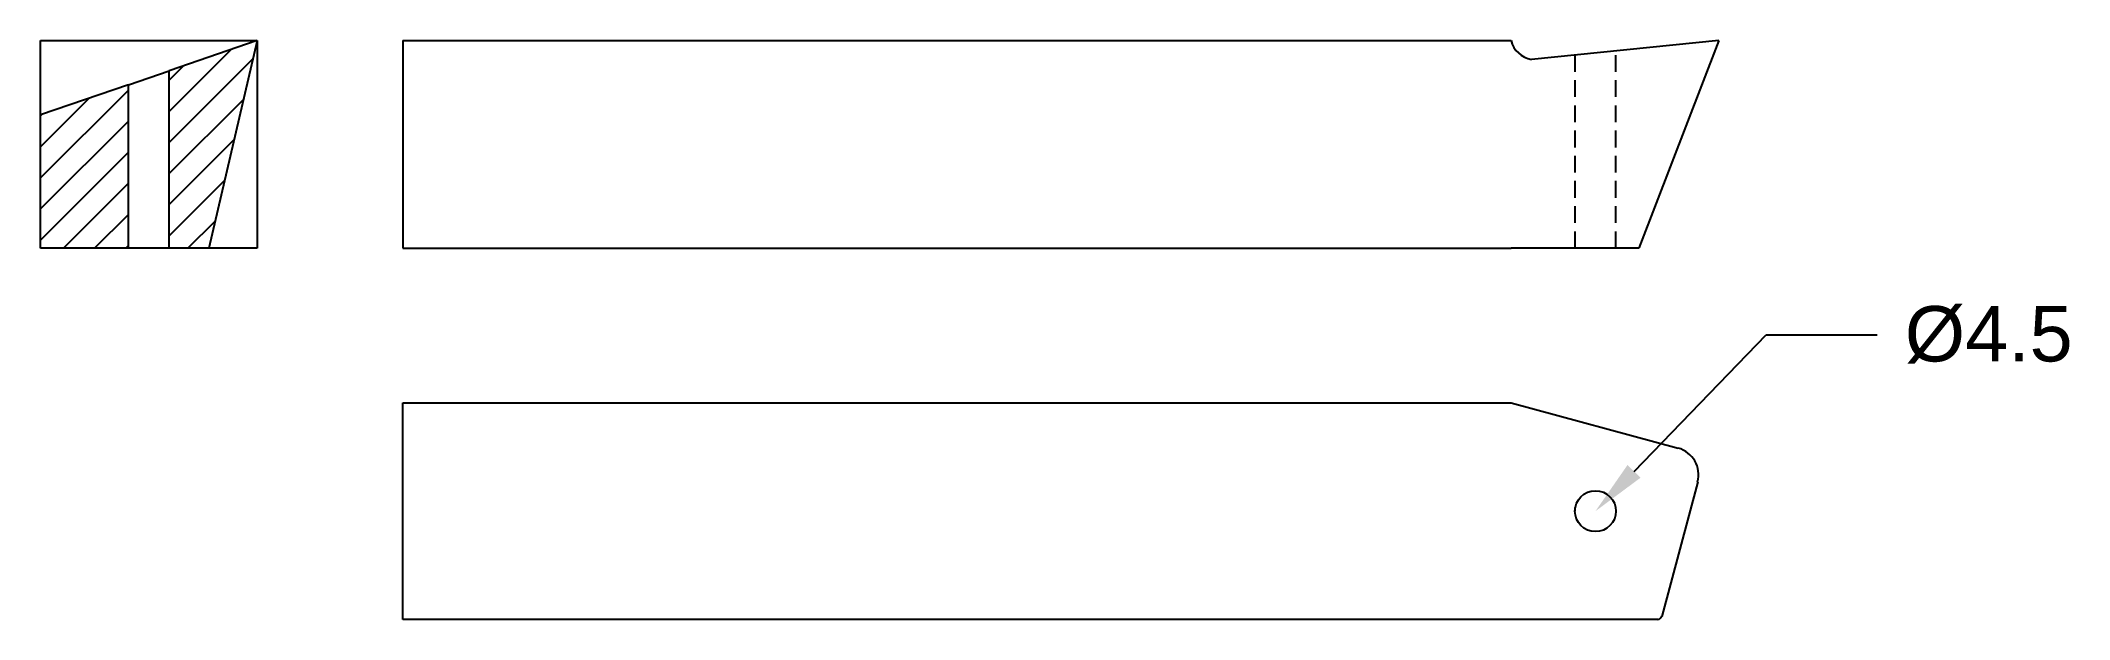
# Paper-space layout 'Layout1' of a CAD drawing. Header units: millimetres. Extents: x 107 to 1640, y 350 to 788.
import ezdxf
from ezdxf import colors
from ezdxf.entities.mleader import LeaderData, LeaderLine
from ezdxf.math import Vec2, Vec3

# ---------------------------------------------------------------- set-up
doc = ezdxf.new("R2010")
doc.units = ezdxf.units.MM
doc.linetypes.add('DASHED', pattern=[19.05, 12.7, -6.35])
doc.linetypes.add('DASHED2', pattern=[9.525, 6.35, -3.175])
doc.layers.add('Layer2', color=7, linetype='DASHED2')
doc.styles.get("Standard").update_dxf_attribs({"font": 'arial.ttf'})

psp = doc.layouts.get("Layout1")

# ---------------------------------------------------------------- hatches: boundary and pattern name
h = psp.add_hatch()
h.set_pattern_fill('ANSI31', color=256, scale=5.234482)
h.set_pattern_definition([(45, (-22936.514, -20173.74), (-11.751748, 11.751748), [])])
h.paths.add_polyline_path([(173.6, 631), (173.6, 754.6), (107.2, 731.9), (107.2, 631)])
h.paths.add_polyline_path([(204.5, 765.2), (204.5, 631), (234.3, 631), (270.9, 788)])

# ---------------------------------------------------------------- linework, layer by layer
for p, q in [((107.2, 631), (107.2, 788)), ((107.2, 788), (270.9, 788)), ((270.9, 788), (204.5, 765.2)), ((270.9, 788), (234.3, 631)), ((270.9, 788), (270.9, 631)), ((380.9, 788), (1218.4, 788)), ((380.9, 788), (380.9, 631)), ((1375.4, 788), (1233.8, 773.7)), ((1375.4, 788), (1315.1, 631)), ((173.6, 754.6), (107.2, 731.9)), ((173.6, 754.6), (204.5, 765.2)), ((173.6, 631), (173.6, 754.6)), ((204.5, 631), (204.5, 765.2)), ((270.9, 631), (107.2, 631)), ((204.5, 631), (173.6, 631)), ((380.9, 631), (1218.4, 631)), ((1315.1, 631), (1218.4, 631)), ((380.9, 513.9), (1218.4, 513.9)), ((380.9, 350.2), (380.9, 513.9)), ((1218.4, 513.9), (1344.7, 479.8)), ((1359.5, 454.2), (1332.4, 352.5)), ((1266.8, 432.1), (1266.8, 434.9)), ((1267, 434.8), (1266.8, 434.9)), ((1329.3, 350.2), (380.9, 350.2))]:
    psp.add_line(p, q)
psp.add_circle((1282.2, 432.1), 15.5)
for centre, radius, start, end in [((1237.2, 792.8), 19.4, 194.3763, 259.906), ((1339.2, 459.6), 20.9, 345.0562, 74.8845), ((1329.3, 353.4), 3.14, 270, 345.0562)]:
    psp.add_arc(centre, radius, start, end)
at = {"layer": 'Layer2', "linetype": 'DASHED'}
for p, q in [((1266.8, 631), (1266.8, 777)), ((1297.6, 631), (1297.6, 780.1)), ((1266.8, 432.1), (1266.8, 434.9))]:
    psp.add_line(p, q, dxfattribs=at)

# ---------------------------------------------------------------- leaders
ml = psp.add_multileader_mtext('Standard')
ml.set_content('%%C4.5', color=256)
ml.set_leader_properties()
ml.build(insert=Vec2(0, 0))
ml.multileader.update_dxf_attribs({"arrow_head_size": 41.9})
ctx = ml.context
ctx.base_point, ctx.char_height, ctx.arrow_head_size, ctx.landing_gap_size, ctx.plane_origin = Vec3(1495.1, 565.4), 41.88, 41.9, 20.9, Vec3(1282.2, 432.1)
notes = []
notes.append((ctx, [(0, (1, 1, 0), (1411.3, 565.4), (1, 0), 83.8, [(0, [(1282.2, 432.1)], 0, [])])]))
ctx.mtext.insert, ctx.mtext.flow_direction = Vec3(1516, 587.2), 5
for ctx, leaders in notes:
    for number, flags, end, landing, length, lines in leaders:
        leader = LeaderData()
        leader.index, (leader.has_last_leader_line, leader.has_dogleg_vector, leader.attachment_direction) = number, flags
        leader.last_leader_point, leader.dogleg_vector, leader.dogleg_length = Vec3(end), Vec3(landing), length
        for number, points, colour, breaks in lines:
            line = LeaderLine()
            line.index, line.vertices, line.color, line.breaks = number, Vec3.list(points), colors.encode_raw_color(colour), breaks
            leader.lines.append(line)
        ctx.leaders.append(leader)

doc.saveas('drawing.dxf')
